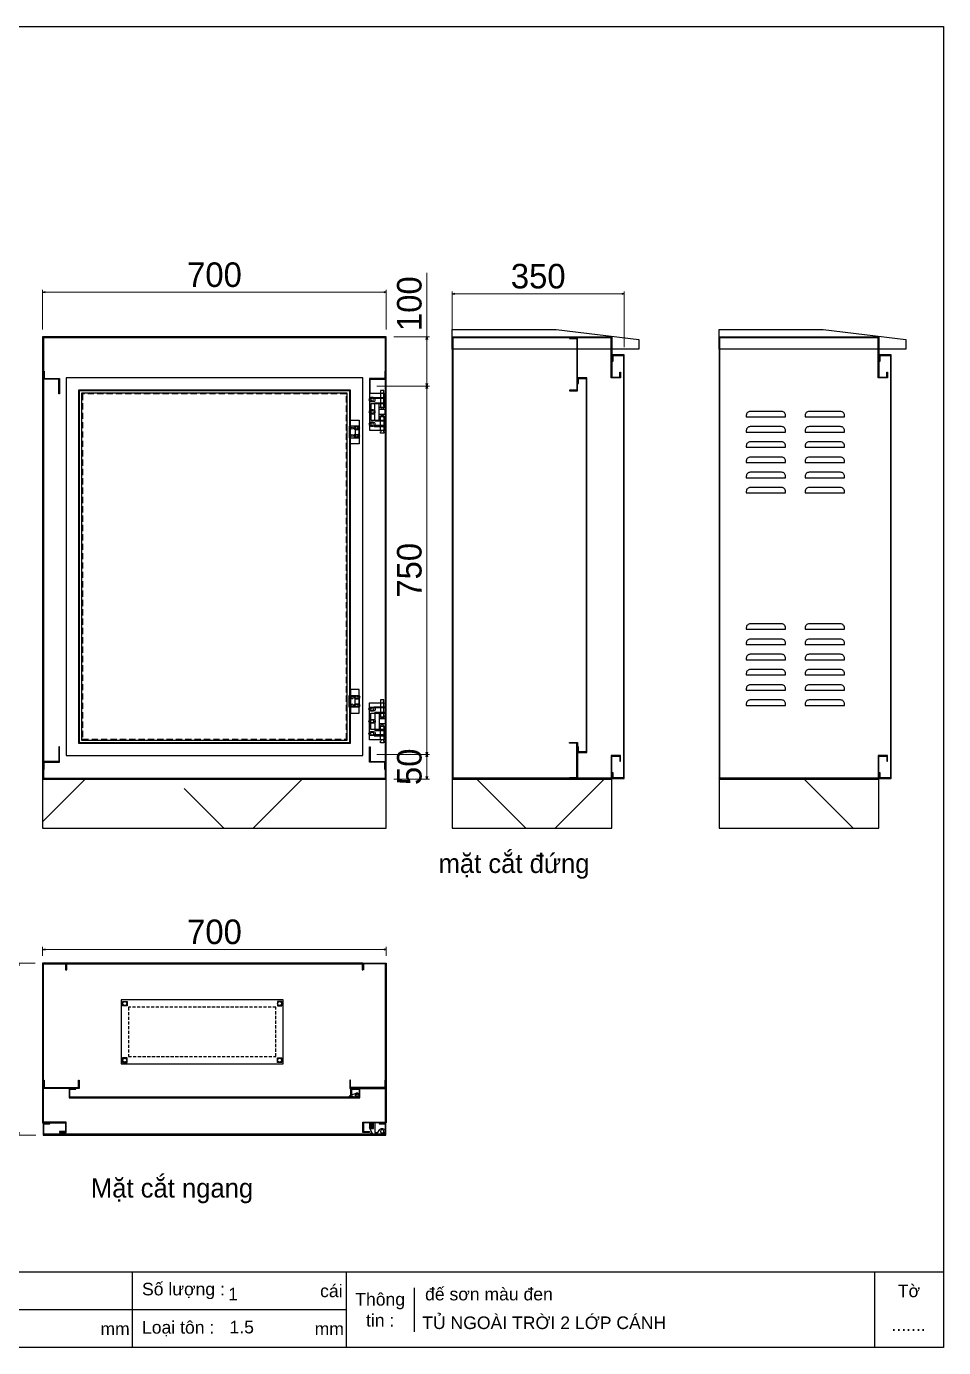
# Model space of a CAD drawing. Header units: millimetres. Extents: x 0 to 3804, y 0 to 2690.
# Drawn here: x 1936 to 3804, y 0 to 2690 of the extents above; entities that cross this region are included whole.
import ezdxf

# ---------------------------------------------------------------- set-up
doc = ezdxf.new("R2010")
doc.units = ezdxf.units.MM
doc.linetypes.add('HIDDEN', pattern=[9.525, 6.35, -3.175])
doc.linetypes.add('HIDDENX2', pattern=[19.05, 12.7, -6.35])
for name, color, linetype in [('DIM', 253, 'Continuous'), ('FIRE PROTECTION', 1, 'Continuous'), ('Ghi chu', 7, 'Continuous')]:
    doc.layers.add(name, color=color, linetype=linetype)
doc.styles.add('Arial', font='arial.ttf')
doc.dimstyles.new('CNC', dxfattribs={"dimtxt": 50, "dimasz": 5, "dimexe": 5, "dimexo": 15, "dimgap": 10, "dimtad": 1, "dimdec": 0, "dimtxsty": 'Standard', "dimblk": 'OPEN30', "dimcen": 10, "dimclrd": 5, "dimclre": 5, "dimclrt": 3, "dimazin": 3, "dimtfac": 1, "dimtdec": 0, "dimtmove": 0, "dimatfit": 3, "dimldrblk": 'ARCHTICK', "dimlwd": 9, "dimlwe": 9})

# ---------------------------------------------------------------- blocks, each defined once
blk = doc.blocks.new('KHUNG CHUẨN')
at = {"color": 7}
for p, q in [((19889.2, -28535.2), (16919.2, -28535.2)), ((18599.2, -28535.2), (18599.2, -28655.2)), ((18939.2, -28535.2), (18939.2, -28655.2)), ((19779.2, -28535.2), (19779.2, -28655.2)), ((19047.6, -28560.2), (19047.6, -28630.2)), ((18939.2, -28595.2), (16919.2, -28595.2))]:
    blk.add_line(p, q, dxfattribs=at)
blk.add_lwpolyline([(16919.2, -26555.2), (19889.2, -26555.2), (19889.2, -28655.2), (16919.2, -28655.2)], close=True, dxfattribs=at)
at = {"color": 2, "char_height": 20, "style": 'Arial'}
for s, insert, width, attachment_point in [('  Số lượng :', (18599.2, -28565.2), 917.634, 4), ('cái', (18897.9, -28565.2), 63.517, 4), ('Tờ', (19834.2, -28565.2), 110, 5), ('Thông\\Ptin :', (18993.4, -28595.2), 108.311, 5), ('mm', (18548.6, -28625.2), 73.831, 4), ('  Loại tôn :', (18599.2, -28625.2), 917.634, 4), ('mm', (18889.2, -28625.2), 917.634, 4)]:
    blk.add_mtext(s, dxfattribs=dict(at, insert=insert, width=width, attachment_point=attachment_point))
at = {"color": 3, "style": 'Arial'}
for tag, p in [('#01', (17055.6, -28580.1)), ('#02', (17431.4, -28580.1)), ('#03', (18030.6, -28580.1)), ('#08', (18751.7, -28580.1)), ('#10', (19064.8, -28580.1)), ('#04', (17024.8, -28634.6)), ('#05', (17308.5, -28633)), ('#06', (17632.7, -28633.7)), ('#07', (18002, -28634.7)), ('#09', (18753.8, -28632.6)), ('#11', (19060.3, -28625.7)), ('#12', (19806.5, -28628.9))]:
    blk.add_attdef(tag, p, '', height=20, dxfattribs=at)
blk = doc.blocks.new('*D9')
at = {"color": 5, "lineweight": 9, "ltscale": 3, "transparency": 16777216}
for p, q in [((2803.4, 2072.4), (2803.4, 2150.3)), ((2808.4, 2145.3), (3148.4, 2145.3)), ((3153.4, 2036.4), (3153.4, 2150.3))]:
    blk.add_line(p, q, dxfattribs=at)
at = {"color": 0, "linetype": 'ByBlock', "lineweight": -2}
for p, q in [((2803.4, 2145.3), (2808.4, 2146.7)), ((2808.4, 2144), (2803.4, 2145.3)), ((2803.4, 2145.3), (2808.4, 2145.3)), ((3148.4, 2146.7), (3153.4, 2145.3)), ((3153.4, 2145.3), (3148.4, 2144)), ((3153.4, 2145.3), (3148.4, 2145.3))]:
    blk.add_line(p, q, dxfattribs=at)
at = {"layer": 'Defpoints', "color": 0, "ltscale": 3, "transparency": 16777216}
for p in [(3153.4, 2145.3), (2803.4, 2057.4), (3153.4, 2021.4)]:
    blk.add_point(p, dxfattribs=at)
at = {"color": 3, "ltscale": 3, "transparency": 16777216, "insert": (2978.4, 2180.9), "char_height": 50, "attachment_point": 5}
blk.add_mtext('350', dxfattribs=at)
blk = doc.blocks.new('_ArchTick')
at = {"color": 0, "const_width": 0.15}
blk.add_lwpolyline([(-0.5, -0.5), (0.5, 0.5)], dxfattribs=at)
blk = doc.blocks.new('_Open30')
at = {"color": 0, "linetype": 'ByBlock', "lineweight": -2}
for p, q in [((-1, 0.27), (0, 0)), ((0, 0), (-1, -0.27)), ((0, 0), (-1, 0))]:
    blk.add_line(p, q, dxfattribs=at)
blk = doc.blocks.new('*D15')
at = {"color": 0, "linetype": 'ByBlock', "lineweight": -2}
for p, q in [((1969.1, 2148.4), (1974.1, 2149.7)), ((1974.1, 2147), (1969.1, 2148.4)), ((1969.1, 2148.4), (1974.1, 2148.4)), ((2664.1, 2149.7), (2669.1, 2148.4)), ((2669.1, 2148.4), (2664.1, 2147)), ((2669.1, 2148.4), (2664.1, 2148.4))]:
    blk.add_line(p, q, dxfattribs=at)
at = {"layer": 'Defpoints', "color": 0, "transparency": 16777216}
for p in [(2669.1, 2148.4), (1969.1, 2057.4), (2669.1, 2057.4)]:
    blk.add_point(p, dxfattribs=at)
at = {"layer": 'DIM', "color": 5, "lineweight": 9, "transparency": 16777216}
for p, q in [((1969.1, 2072.4), (1969.1, 2153.4)), ((2669.1, 2072.4), (2669.1, 2153.4)), ((1974.1, 2148.4), (2664.1, 2148.4))]:
    blk.add_line(p, q, dxfattribs=at)
at = {"layer": 'DIM', "color": 3, "transparency": 16777216, "insert": (2319.1, 2183.9), "char_height": 50, "attachment_point": 5}
blk.add_mtext('700', dxfattribs=at)
blk = doc.blocks.new('HL011-1-3')
at = {"color": 1}
for p, q in [((29.5, 81), (22.5, 81)), ((22.5, 81), (22.5, 78)), ((29.5, 78), (29.5, 81)), ((11, 56), (11, 19)), ((11, 56), (32, 56)), ((20, 54), (20, 21)), ((23.5, 78), (22.5, 78)), ((22.5, 75), (22.5, 49)), ((23.5, 75), (22.5, 75)), ((23.5, 75), (23.5, 78)), ((29.5, 78), (28.5, 78)), ((28.5, 75), (28.5, 78)), ((28.5, 75), (29.5, 75)), ((29.5, 49), (29.5, 75)), ((20, 47), (32, 47)), ((32, 42.5), (20, 42.5)), ((32, 32.5), (20, 32.5)), ((20, 28), (32, 28)), ((22.5, 49), (24, 44)), ((22.5, 26), (24, 31)), ((24, 44), (28, 44)), ((24, 31), (28, 31)), ((29.5, 49), (28, 44)), ((29.5, 26), (28, 31)), ((11, 19), (32, 19)), ((22.5, 0), (22.5, 26)), ((23.5, 0), (22.5, 0)), ((23.5, 0), (23.5, -3)), ((28.5, 0), (28.5, -3)), ((28.5, 0), (29.5, 0)), ((29.5, 26), (29.5, 0)), ((22.5, -6), (22.5, -3)), ((23.5, -3), (22.5, -3)), ((29.5, -6), (22.5, -6)), ((29.5, -3), (28.5, -3)), ((29.5, -3), (29.5, -6))]:
    blk.add_line(p, q, dxfattribs=at)
for points in [[(32, 19), (32, 0), (0, 0), (0, 75), (32, 75), (32, 56)], [(32, 28), (32, 21), (3, 21), (3, 54), (32, 54), (32, 47)], [(32, 42.5), (32, 32.5)]]:
    blk.add_lwpolyline(points, dxfattribs=at)
for points in [[(10, 67), (32, 67), (32, 65), (10, 65)], [(10, 8), (32, 8), (32, 10), (10, 10)]]:
    blk.add_lwpolyline(points, close=True, dxfattribs=at)
for centre in [(5.5, 62.5), (5.5, 37.5), (5.5, 12.5)]:
    blk.add_circle(centre, 3, dxfattribs=at)
blk = doc.blocks.new('ovan6x9')
at = {"color": 2}
for p, q in [((2, 6), (8, 6)), ((2, 0), (8, 0))]:
    blk.add_line(p, q, dxfattribs=at)
for centre, start, end in [((2, 3), 90, 270), ((8, 3), 270, 90)]:
    blk.add_arc(centre, 3, start, end, dxfattribs=at)
blk = doc.blocks.new('HL036-1-1')
at = {"color": 1}
blk.add_line((9.5, 36.2), (9.5, 12.2), dxfattribs=at)
for points in [[(-2.5, 12.2), (17.5, 12.2), (17.5, 36.2), (-2.5, 36.2)], [(0, 48.5), (17.5, 48.5), (17.5, 0), (0, 0)]]:
    blk.add_lwpolyline(points, close=True, dxfattribs=at)
for centre, radius in [((3.5, 31.8), 2), ((12.7, 32.5), 2.5), ((3.5, 16.8), 2), ((12.7, 16), 2.5)]:
    blk.add_circle(centre, radius, dxfattribs=at)
blk = doc.blocks.new('*D16')
at = {"color": 5, "lineweight": 9, "ltscale": 3, "transparency": 16777216}
for p, q in [((2649.6, 1207.4), (2756.8, 1207.4)), ((2751.8, 1162.4), (2751.8, 1202.4)), ((2684.1, 1157.4), (2756.8, 1157.4))]:
    blk.add_line(p, q, dxfattribs=at)
at = {"color": 0, "linetype": 'ByBlock', "lineweight": -2}
for p, q in [((2750.4, 1202.4), (2751.8, 1207.4)), ((2751.8, 1207.4), (2753.1, 1202.4)), ((2751.8, 1207.4), (2751.8, 1202.4)), ((2751.8, 1157.4), (2750.4, 1162.4)), ((2753.1, 1162.4), (2751.8, 1157.4)), ((2751.8, 1157.4), (2751.8, 1162.4))]:
    blk.add_line(p, q, dxfattribs=at)
at = {"layer": 'Defpoints', "color": 0, "ltscale": 3, "transparency": 16777216}
for p in [(2634.6, 1207.4), (2751.8, 1207.4), (2669.1, 1157.4)]:
    blk.add_point(p, dxfattribs=at)
at = {"color": 3, "ltscale": 3, "transparency": 16777216, "insert": (2716.2, 1182.4), "char_height": 50, "attachment_point": 5, "rotation": 90}
blk.add_mtext('50', dxfattribs=at)
blk = doc.blocks.new('*D17')
at = {"color": 5, "lineweight": 9, "ltscale": 3, "transparency": 16777216}
for p, q in [((2649.6, 1957.4), (2756.8, 1957.4)), ((2751.8, 1212.4), (2751.8, 1952.4)), ((2649.6, 1207.4), (2756.8, 1207.4))]:
    blk.add_line(p, q, dxfattribs=at)
at = {"color": 0, "linetype": 'ByBlock', "lineweight": -2}
for p, q in [((2750.4, 1952.4), (2751.8, 1957.4)), ((2751.8, 1957.4), (2753.1, 1952.4)), ((2751.8, 1957.4), (2751.8, 1952.4)), ((2751.8, 1207.4), (2750.4, 1212.4)), ((2753.1, 1212.4), (2751.8, 1207.4)), ((2751.8, 1207.4), (2751.8, 1212.4))]:
    blk.add_line(p, q, dxfattribs=at)
at = {"layer": 'Defpoints', "color": 0, "ltscale": 3, "transparency": 16777216}
for p in [(2634.6, 1957.4), (2751.8, 1957.4), (2634.6, 1207.4)]:
    blk.add_point(p, dxfattribs=at)
at = {"color": 3, "ltscale": 3, "transparency": 16777216, "insert": (2716.2, 1582.4), "char_height": 50, "attachment_point": 5, "rotation": 90}
blk.add_mtext('750', dxfattribs=at)
blk = doc.blocks.new('*D18')
at = {"color": 5, "lineweight": 9, "ltscale": 3, "transparency": 16777216}
for p, q in [((2751.8, 2057.4), (2751.8, 2188)), ((2684.1, 2057.4), (2756.8, 2057.4)), ((2751.8, 1962.4), (2751.8, 2052.4)), ((2649.6, 1957.4), (2756.8, 1957.4))]:
    blk.add_line(p, q, dxfattribs=at)
at = {"color": 0, "linetype": 'ByBlock', "lineweight": -2}
for p, q in [((2750.4, 2052.4), (2751.8, 2057.4)), ((2751.8, 2057.4), (2753.1, 2052.4)), ((2751.8, 2057.4), (2751.8, 2052.4)), ((2751.8, 1957.4), (2750.4, 1962.4)), ((2753.1, 1962.4), (2751.8, 1957.4)), ((2751.8, 1957.4), (2751.8, 1962.4))]:
    blk.add_line(p, q, dxfattribs=at)
at = {"layer": 'Defpoints', "color": 0, "ltscale": 3, "transparency": 16777216}
for p in [(2669.1, 2057.4), (2751.8, 2057.4), (2634.6, 1957.4)]:
    blk.add_point(p, dxfattribs=at)
at = {"color": 3, "ltscale": 3, "transparency": 16777216, "insert": (2716.2, 2125.2), "char_height": 50, "attachment_point": 5, "rotation": 90}
blk.add_mtext('100', dxfattribs=at)
blk = doc.blocks.new('*D19')
at = {"color": 0, "linetype": 'ByBlock', "lineweight": -2}
for p, q in [((1918.5, 777.7), (1919.8, 782.7)), ((1919.8, 782.7), (1921.2, 777.7)), ((1919.8, 782.7), (1919.8, 777.7)), ((1919.8, 432.7), (1918.5, 437.7)), ((1921.2, 437.7), (1919.8, 432.7)), ((1919.8, 432.7), (1919.8, 437.7))]:
    blk.add_line(p, q, dxfattribs=at)
at = {"layer": 'Defpoints', "color": 0, "transparency": 16777216}
for p in [(1969.1, 782.7), (1919.8, 432.7), (1970.1, 432.7)]:
    blk.add_point(p, dxfattribs=at)
at = {"layer": 'DIM', "color": 5, "lineweight": 9, "transparency": 16777216}
for p, q in [((1954.1, 782.7), (1914.8, 782.7)), ((1919.8, 777.7), (1919.8, 437.7)), ((1955.1, 432.7), (1914.8, 432.7))]:
    blk.add_line(p, q, dxfattribs=at)
at = {"layer": 'DIM', "color": 3, "transparency": 16777216, "insert": (1884.3, 607.7), "char_height": 50, "attachment_point": 5, "rotation": 90}
blk.add_mtext('350', dxfattribs=at)
blk = doc.blocks.new('*D20')
at = {"color": 0, "linetype": 'ByBlock', "lineweight": -2}
for p, q in [((1969.1, 810.6), (1974.1, 811.9)), ((1974.1, 809.3), (1969.1, 810.6)), ((1969.1, 810.6), (1974.1, 810.6)), ((2664.1, 811.9), (2669.1, 810.6)), ((2669.1, 810.6), (2664.1, 809.3)), ((2669.1, 810.6), (2664.1, 810.6))]:
    blk.add_line(p, q, dxfattribs=at)
at = {"layer": 'Defpoints', "color": 0, "transparency": 16777216}
for p in [(2669.1, 810.6), (1969.1, 782.7), (2669.1, 782.7)]:
    blk.add_point(p, dxfattribs=at)
at = {"layer": 'DIM', "color": 5, "lineweight": 9, "transparency": 16777216}
for p, q in [((1969.1, 797.7), (1969.1, 815.6)), ((1974.1, 810.6), (2664.1, 810.6)), ((2669.1, 797.7), (2669.1, 815.6))]:
    blk.add_line(p, q, dxfattribs=at)
at = {"layer": 'DIM', "color": 3, "transparency": 16777216, "insert": (2319.1, 846.1), "char_height": 50, "attachment_point": 5}
blk.add_mtext('700', dxfattribs=at)
blk = doc.blocks.new('HL011-1-4')
h = blk.add_hatch()
h.set_pattern_fill('ANSI31', color=2, scale=0.5, style=0)
h.paths.add_polyline_path([(2.5, 0), (8.5, 0), (8.5, 12), (2.5, 12)])
at = {"color": 1}
for p, q in [((7, 23.5), (0, 10)), ((0, 0), (0, 10)), ((11, 0), (0, 0)), ((7, 23.5), (26, 23.5)), ((11, 0), (11, 19.5)), ((11, 19.5), (17, 19.5)), ((17, 19.5), (21.2, 13.9))]:
    blk.add_line(p, q, dxfattribs=at)
at = {"color": 2}
blk.add_lwpolyline([(2.5, 0), (2.5, 12), (8.5, 12), (8.5, 0)], dxfattribs=at)
at = {"color": 1}
blk.add_lwpolyline([(5.7, 21), (3, 21), (3, 23.5), (7, 23.5)], dxfattribs=at)
blk.add_circle((26, 17.5), 3.5, dxfattribs=at)
blk.add_arc((26, 17.5), 6, 216.8699, 90, dxfattribs=at)
blk = doc.blocks.new('HL036-1-2')
at = {"layer": 'Ghi chu', "color": 1}
for p, q in [((-3, 17.8), (-18.9, 17.8)), ((-18.9, 15.8), (-18.9, 17.8)), ((-12.1, 15.8), (-18.9, 15.8)), ((-16.4, 1), (-16.4, 14)), ((-15.6, 15), (-3.9, 17.7)), ((0, 0), (-15.4, 0)), ((-14.4, 3), (-14.4, 11.9)), ((0, 2), (-13.4, 2)), ((-13.1, 12.8), (-4.3, 9.8)), ((-6.2, 2), (-6.2, 0)), ((-1.2, 2), (-1.2, 0)), ((0, 0), (0, 2))]:
    blk.add_line(p, q, dxfattribs=at)
for radius in [4.1, 2.1]:
    blk.add_circle((-3, 13.7), radius, dxfattribs=at)
for centre, start, end in [((-15.4, 14), 102.9616, 180), ((-15.4, 1), 180, 270), ((-13.4, 11.9), 71.3254, 180), ((-13.4, 3), 180, 270)]:
    blk.add_arc(centre, 1, start, end, dxfattribs=at)

msp = doc.modelspace()

# ---------------------------------------------------------------- hatches: boundary and pattern name
at = {"ltscale": 3}
h = msp.add_hatch(dxfattribs=at)
h.set_pattern_fill('ANSI38', color=256, scale=50, style=0)
h.set_pattern_definition([(45, (6835450.04, 3816531.32), (-220.970869, 220.970869), []), (135, (6835450.04, 3816531.32), (-662.912607, 220.970869), [781.25, -468.75])])
h.paths.add_polyline_path([(1969.1, 1057.4), (2669.1, 1057.4), (2669.1, 1157.4), (1969.1, 1157.4)])
h = msp.add_hatch(dxfattribs=at)
h.set_pattern_fill('ANSI38', color=256, scale=50, style=0)
h.set_pattern_definition([(45, (6877165.3, 3816531.32), (-220.970869, 220.970869), []), (135, (6877165.3, 3816531.32), (-662.912607, 220.970869), [781.25, -468.75])])
h.paths.add_polyline_path([(2803.4, 1057.4), (3128.4, 1057.4), (3128.4, 1157.4), (2803.4, 1157.4)])
h = msp.add_hatch(dxfattribs=at)
h.set_pattern_fill('ANSI38', color=256, scale=50, style=0)
h.set_pattern_definition([(45, (6904348.84, 3816531.32), (-220.970869, 220.970869), []), (135, (6904348.84, 3816531.32), (-662.912607, 220.970869), [781.25, -468.75])])
h.paths.add_polyline_path([(3347.1, 1057.4), (3672.1, 1057.4), (3672.1, 1157.4), (3347.1, 1157.4)])

# ---------------------------------------------------------------- linework, layer by layer
for points in [[(1969.1, 1157.4), (2669.1, 1157.4), (2669.1, 2057.4), (1969.1, 2057.4)], [(1970.6, 1158.9), (2667.6, 1158.9), (2667.6, 2055.9), (1970.6, 2055.9)], [(2017.1, 1205.4), (2621.1, 1205.4), (2621.1, 1974.4), (2017.1, 1974.4)], [(1969.1, 1057.4), (2669.1, 1057.4), (2669.1, 1157.4), (1969.1, 1157.4)], [(2803.4, 1057.4), (3128.4, 1057.4), (3128.4, 1157.4), (2803.4, 1157.4)], [(3347.1, 1057.4), (3672.1, 1057.4), (3672.1, 1157.4), (3347.1, 1157.4)], [(2129.1, 707.7), (2129.1, 577.7), (2459.1, 577.7), (2459.1, 707.7)]]:
    msp.add_lwpolyline(points, close=True)
at = {"color": 7}
for points in [[(2804.9, 1158.9), (2804.9, 1158.9), (2804.9, 2055.9), (2804.9, 2055.9), (2804.9, 2055.9), (2803.4, 2057.4), (2803.4, 1157.4), (2804.9, 1158.9)], [(3145.9, 1985.9), (3145.9, 1974.4), (3126.9, 1974.4), (3126.9, 2055.9), (2804.9, 2055.9), (2804.9, 2055.9), (2804.9, 2055.9), (2804.9, 2055.9), (2803.4, 2057.4), (2803.4, 2057.4), (3128.4, 2057.4), (3128.4, 1975.9), (3144.4, 1975.9), (3144.4, 1985.9)], [(3348.6, 1158.9), (3348.6, 1158.9), (3348.6, 2055.9), (3348.6, 2055.9), (3348.6, 2055.9), (3347.1, 2057.4), (3347.1, 1157.4), (3348.6, 1158.9)], [(3689.6, 1985.9), (3689.6, 1974.4), (3670.6, 1974.4), (3670.6, 2055.9), (3348.6, 2055.9), (3348.6, 2055.9), (3348.6, 2055.9), (3348.6, 2055.9), (3347.1, 2057.4), (3347.1, 2057.4), (3672.1, 2057.4), (3672.1, 1975.9), (3688.1, 1975.9), (3688.1, 1985.9)], [(3129.4, 1169.9), (3129.4, 1158.4), (3153.4, 1158.4), (3153.4, 2021.4), (3129.4, 2021.4), (3129.4, 2007.9), (3130.9, 2007.9), (3130.9, 2019.9), (3151.9, 2019.9), (3151.9, 1159.9), (3130.9, 1159.9), (3130.9, 1169.9)], [(3673.1, 1169.9), (3673.1, 1158.4), (3697.1, 1158.4), (3697.1, 2021.4), (3673.1, 2021.4), (3673.1, 2007.9), (3674.6, 2007.9), (3674.6, 2019.9), (3695.6, 2019.9), (3695.6, 1159.9), (3674.6, 1159.9), (3674.6, 1169.9)], [(3145.9, 1193.9), (3145.9, 1205.4), (3126.9, 1205.4), (3126.9, 1158.9), (2804.9, 1158.9), (2804.9, 1158.9), (2814.9, 1158.9), (2814.9, 1158.9), (2804.9, 1158.9), (2803.4, 1157.4), (3128.4, 1157.4), (3128.4, 1203.9), (3144.4, 1203.9), (3144.4, 1193.9)], [(3689.6, 1193.9), (3689.6, 1205.4), (3670.6, 1205.4), (3670.6, 1158.9), (3348.6, 1158.9), (3348.6, 1158.9), (3358.6, 1158.9), (3358.6, 1158.9), (3348.6, 1158.9), (3347.1, 1157.4), (3672.1, 1157.4), (3672.1, 1203.9), (3688.1, 1203.9), (3688.1, 1193.9)], [(2003.6, 438.2), (2017.1, 438.2), (2017.1, 459.2), (1970.6, 459.2), (1970.6, 781.2), (2015.6, 781.2), (2015.6, 769.2), (2017.1, 769.2), (2017.1, 782.7), (1969.1, 782.7), (1969.1, 457.7), (2015.6, 457.7), (2015.6, 439.7), (2003.6, 439.7)], [(2018.6, 769.2), (2018.6, 781.2), (2619.6, 781.2), (2619.6, 769.2), (2621.1, 769.2), (2621.1, 782.7), (2017.1, 782.7), (2017.1, 769.2)], [(2634.6, 438.2), (2621.1, 438.2), (2621.1, 459.2), (2667.6, 459.2), (2667.6, 781.2), (2622.6, 781.2), (2622.6, 769.2), (2621.1, 769.2), (2621.1, 782.7), (2669.1, 782.7), (2669.1, 457.7), (2622.6, 457.7), (2622.6, 439.7), (2634.6, 439.7)], [(1983.6, 456.7), (1970.1, 456.7), (1970.1, 432.7), (2668.1, 432.7), (2668.1, 456.7), (2654.6, 456.7), (2654.6, 455.2), (2666.6, 455.2), (2666.6, 434.2), (1971.6, 434.2), (1971.6, 455.2), (1983.6, 455.2)]]:
    msp.add_lwpolyline(points, close=True, dxfattribs=at)
at = {"color": 3}
for points in [[(3041.9, 2054.4), (3056.9, 2054.4), (3056.9, 1949.4), (3041.9, 1949.4), (3041.9, 1947.9), (3058.4, 1947.9), (3058.4, 2055.9), (3041.9, 2055.9)], [(2042.1, 1230.4), (2596.1, 1230.4), (2596.1, 1949.4), (2042.1, 1949.4)], [(2043.6, 1231.9), (2594.6, 1231.9), (2594.6, 1947.9), (2043.6, 1947.9)], [(3041.9, 1160.4), (3056.9, 1160.4), (3056.9, 1230.4), (3041.9, 1230.4), (3041.9, 1231.9), (3058.4, 1231.9), (3058.4, 1158.9), (3041.9, 1158.9)], [(1972.1, 544.2), (1972.1, 529.2), (2042.1, 529.2), (2042.1, 544.2), (2043.6, 544.2), (2043.6, 527.7), (1970.6, 527.7), (1970.6, 544.2)], [(2666.1, 544.2), (2666.1, 529.2), (2596.1, 529.2), (2596.1, 544.2), (2594.6, 544.2), (2594.6, 527.7), (2667.6, 527.7), (2667.6, 544.2)]]:
    msp.add_lwpolyline(points, close=True, dxfattribs=at)
at = {"color": 8}
for points in [[(2002.1, 1941.6), (2002.1, 1971.6), (1970.6, 1971.6), (1970.6, 1988.1), (1972.1, 1988.1), (1972.1, 1973.1), (2003.6, 1973.1), (2003.6, 1941.6)], [(2636.1, 1941.6), (2636.1, 1971.6), (2667.6, 1971.6), (2667.6, 1988.1), (2666.1, 1988.1), (2666.1, 1973.1), (2634.6, 1973.1), (2634.6, 1941.6)], [(2002.1, 1223.1), (2002.1, 1193.1), (1970.6, 1193.1), (1970.6, 1176.6), (1972.1, 1176.6), (1972.1, 1191.6), (2003.6, 1191.6), (2003.6, 1223.1)], [(2636.1, 1223.1), (2636.1, 1193.1), (2667.6, 1193.1), (2667.6, 1176.6), (2666.1, 1176.6), (2666.1, 1191.6), (2634.6, 1191.6), (2634.6, 1223.1)]]:
    msp.add_lwpolyline(points, close=True, dxfattribs=at)
at = {"color": 6}
for points in [[(3060.2, 1962.9), (3060.2, 1972.9), (3076.2, 1972.9), (3076.2, 1212.9), (3060.2, 1212.9), (3060.2, 1222.9), (3058.7, 1222.9), (3058.7, 1211.4), (3077.7, 1211.4), (3077.7, 1974.4), (3058.7, 1974.4), (3058.7, 1962.9)], [(2601.6, 525.9), (2613.6, 525.9), (2613.6, 509.9), (2024.6, 509.9), (2024.6, 525.9), (2036.6, 525.9), (2036.6, 527.4), (2023.1, 527.4), (2023.1, 508.4), (2615.1, 508.4), (2615.1, 527.4), (2601.6, 527.4)]]:
    msp.add_lwpolyline(points, close=True, dxfattribs=at)
at = {"color": 1}
msp.add_lwpolyline([(2048.6, 1236.9), (2589.6, 1236.9), (2589.6, 1942.9), (2048.6, 1942.9)], close=True, dxfattribs=at)
at = {"color": 1, "linetype": 'HIDDENX2'}
msp.add_lwpolyline([(2050.1, 1238.4), (2588.1, 1238.4), (2588.1, 1941.4), (2050.1, 1941.4)], close=True, dxfattribs=at)
at = {"color": 2}
for points in [[(2637.6, 1933.9, 1), (2637.6, 1925.9), (2642.6, 1925.9, 1), (2642.6, 1933.9)], [(2637.6, 1908.9, 1), (2637.6, 1900.9), (2642.6, 1900.9, 1), (2642.6, 1908.9)], [(2637.6, 1883.9, 1), (2637.6, 1875.9), (2642.6, 1875.9, 1), (2642.6, 1883.9)], [(3474.1, 1905.9), (3410.1, 1905.9, 0.414214), (3402.1, 1897.9), (3402.1, 1894.9), (3482.1, 1894.9), (3482.1, 1897.9, 0.414214)], [(3594.1, 1905.9), (3530.1, 1905.9, 0.414214), (3522.1, 1897.9), (3522.1, 1894.9), (3602.1, 1894.9), (3602.1, 1897.9, 0.414214)], [(3474.1, 1874.9), (3410.1, 1874.9, 0.414214), (3402.1, 1866.9), (3402.1, 1863.9), (3482.1, 1863.9), (3482.1, 1866.9, 0.414214)], [(3594.1, 1874.9), (3530.1, 1874.9, 0.414214), (3522.1, 1866.9), (3522.1, 1863.9), (3602.1, 1863.9), (3602.1, 1866.9, 0.414214)], [(3474.1, 1843.9), (3410.1, 1843.9, 0.414214), (3402.1, 1835.9), (3402.1, 1832.9), (3482.1, 1832.9), (3482.1, 1835.9, 0.414214)], [(3594.1, 1843.9), (3530.1, 1843.9, 0.414214), (3522.1, 1835.9), (3522.1, 1832.9), (3602.1, 1832.9), (3602.1, 1835.9, 0.414214)], [(3474.1, 1812.9), (3410.1, 1812.9, 0.414214), (3402.1, 1804.9), (3402.1, 1801.9), (3482.1, 1801.9), (3482.1, 1804.9, 0.414214)], [(3594.1, 1812.9), (3530.1, 1812.9, 0.414214), (3522.1, 1804.9), (3522.1, 1801.9), (3602.1, 1801.9), (3602.1, 1804.9, 0.414214)], [(3474.1, 1781.9), (3410.1, 1781.9, 0.414214), (3402.1, 1773.9), (3402.1, 1770.9), (3482.1, 1770.9), (3482.1, 1773.9, 0.414214)], [(3594.1, 1781.9), (3530.1, 1781.9, 0.414214), (3522.1, 1773.9), (3522.1, 1770.9), (3602.1, 1770.9), (3602.1, 1773.9, 0.414214)], [(3474.1, 1750.9), (3410.1, 1750.9, 0.414214), (3402.1, 1742.9), (3402.1, 1739.9), (3482.1, 1739.9), (3482.1, 1742.9, 0.414214)], [(3594.1, 1750.9), (3530.1, 1750.9, 0.414214), (3522.1, 1742.9), (3522.1, 1739.9), (3602.1, 1739.9), (3602.1, 1742.9, 0.414214)], [(3474.1, 1473.4), (3410.1, 1473.4, 0.414214), (3402.1, 1465.4), (3402.1, 1462.4), (3482.1, 1462.4), (3482.1, 1465.4, 0.414214)], [(3594.1, 1473.4), (3530.1, 1473.4, 0.414214), (3522.1, 1465.4), (3522.1, 1462.4), (3602.1, 1462.4), (3602.1, 1465.4, 0.414214)], [(3474.1, 1442.4), (3410.1, 1442.4, 0.414214), (3402.1, 1434.4), (3402.1, 1431.4), (3482.1, 1431.4), (3482.1, 1434.4, 0.414214)], [(3594.1, 1442.4), (3530.1, 1442.4, 0.414214), (3522.1, 1434.4), (3522.1, 1431.4), (3602.1, 1431.4), (3602.1, 1434.4, 0.414214)], [(3474.1, 1411.4), (3410.1, 1411.4, 0.414214), (3402.1, 1403.4), (3402.1, 1400.4), (3482.1, 1400.4), (3482.1, 1403.4, 0.414214)], [(3594.1, 1411.4), (3530.1, 1411.4, 0.414214), (3522.1, 1403.4), (3522.1, 1400.4), (3602.1, 1400.4), (3602.1, 1403.4, 0.414214)], [(3474.1, 1380.4), (3410.1, 1380.4, 0.414214), (3402.1, 1372.4), (3402.1, 1369.4), (3482.1, 1369.4), (3482.1, 1372.4, 0.414214)], [(3594.1, 1380.4), (3530.1, 1380.4, 0.414214), (3522.1, 1372.4), (3522.1, 1369.4), (3602.1, 1369.4), (3602.1, 1372.4, 0.414214)], [(3474.1, 1349.4), (3410.1, 1349.4, 0.414214), (3402.1, 1341.4), (3402.1, 1338.4), (3482.1, 1338.4), (3482.1, 1341.4, 0.414214)], [(3594.1, 1349.4), (3530.1, 1349.4, 0.414214), (3522.1, 1341.4), (3522.1, 1338.4), (3602.1, 1338.4), (3602.1, 1341.4, 0.414214)], [(3474.1, 1318.4), (3410.1, 1318.4, 0.414214), (3402.1, 1310.4), (3402.1, 1307.4), (3482.1, 1307.4), (3482.1, 1310.4, 0.414214)], [(3594.1, 1318.4), (3530.1, 1318.4, 0.414214), (3522.1, 1310.4), (3522.1, 1307.4), (3602.1, 1307.4), (3602.1, 1310.4, 0.414214)], [(2637.6, 1295.9, -1), (2637.6, 1303.9), (2642.6, 1303.9, -1), (2642.6, 1295.9)], [(2637.6, 1270.9, -1), (2637.6, 1278.9), (2642.6, 1278.9, -1), (2642.6, 1270.9)], [(2637.6, 1245.9, -1), (2637.6, 1253.9), (2642.6, 1253.9, -1), (2642.6, 1245.9)]]:
    msp.add_lwpolyline(points, format="xyb", close=True, dxfattribs=at)
for points in [[(2141, 695.8), (2132, 695.8), (2132, 704.8), (2141, 704.8)], [(2447.2, 695.8), (2456.2, 695.8), (2456.2, 704.8), (2447.2, 704.8)], [(2141, 589.6), (2132, 589.6), (2132, 580.6), (2141, 580.6)], [(2447.2, 589.6), (2456.2, 589.6), (2456.2, 580.6), (2447.2, 580.6)]]:
    msp.add_lwpolyline(points, close=True, dxfattribs=at)
at = {"color": 2, "linetype": 'HIDDEN'}
msp.add_lwpolyline([(2144.1, 692.7), (2144.1, 592.7), (2444.1, 592.7), (2444.1, 692.7)], close=True, dxfattribs=at)
at = {"color": 7}
for centre in [(2136.5, 700.3), (2451.7, 700.3), (2136.5, 585.1), (2451.7, 585.1)]:
    msp.add_circle(centre, 4, dxfattribs=at)
at = {"layer": 'FIRE PROTECTION', "linetype": 'Continuous'}
for points in [[(3183.5, 2032.4), (2803.4, 2032.4), (2803.4, 2072.4), (3014.7, 2072.4), (3183.5, 2052.4)], [(3727.2, 2032.4), (3347.1, 2032.4), (3347.1, 2072.4), (3558.4, 2072.4), (3727.2, 2052.4)]]:
    msp.add_lwpolyline(points, close=True, dxfattribs=at)

# ---------------------------------------------------------------- block references
at = {"color": 3}
ref = msp.add_blockref('KHUNG CHUẨN', (-21670.1, 36701.4), dxfattribs=dict(at, xscale=1.280794680002145, yscale=1.280794680002145, zscale=1.280794680002145))
ref.add_attrib('#08', '1', (2347, 96.1), dxfattribs={"color": 3, "height": 25.6, "style": 'Arial'})
ref.add_attrib('#09', '1.5', (2349.7, 28.9), dxfattribs={"color": 3, "height": 25.62, "style": 'Arial'})
ref.add_attrib('#10', 'đế sơn màu đen', (2748, 96.1), dxfattribs={"color": 3, "height": 25.616, "style": 'Arial'})
ref.add_attrib('#11', 'TỦ NGOÀI TRỜI 2 LỚP CÁNH', (2742.2, 37.7), dxfattribs={"color": 3, "height": 25.616, "style": 'Arial'})
ref.add_attrib('#12', '.......', (3697.9, 33.6), dxfattribs={"color": 3, "height": 25.62, "style": 'Arial'})
at = {"color": 7, "xscale": -1, "rotation": 180}
for name, p in [('HL011-1-3', (2634.6, 1942.4)), ('HL036-1-1', (2596.1, 1339.9)), ('ovan6x9', (2603.8, 1326.9)), ('ovan6x9', (2603.8, 1310.4)), ('HL036-1-2', (2612.5, 527.7)), ('HL011-1-4', (2634.6, 457.7))]:
    msp.add_blockref(name, p, dxfattribs=at)
at = {"color": 7}
for name, p in [('HL036-1-1', (2596.1, 1839.9)), ('ovan6x9', (2603.8, 1869.4)), ('ovan6x9', (2603.8, 1852.9)), ('HL011-1-3', (2634.6, 1237.4))]:
    msp.add_blockref(name, p, dxfattribs=at)

# ---------------------------------------------------------------- texts
at = {"color": 2, "char_height": 39, "width": 775, "attachment_point": 5}
for s, insert in [('mặt cắt đứng', (2929.2, 979.8)), ('Mặt cắt ngang', (2232.7, 319))]:
    msp.add_mtext(s, dxfattribs=dict(at, insert=insert))

# ---------------------------------------------------------------- dimensions: what is measured, and where the dimension line sits
at = {"ltscale": 3}
dim = msp.add_linear_dim(base=(3153.4, 2145.3), p1=(2803.4, 2057.4), p2=(3153.4, 2021.4), dimstyle='CNC', dxfattribs=at)
dim.commit()
dim.dimension.update_dxf_attribs({"geometry": '*D9', "text_midpoint": (2978.4, 2180.9)})
for base, p1, p2, picture, middle in [((2751.8, 2057.4), (2634.6, 1957.4), (2669.1, 2057.4), '*D18', (2716.2, 2125.2)), ((2751.8, 1957.4), (2634.6, 1207.4), (2634.6, 1957.4), '*D17', (2716.2, 1582.4))]:
    dim = msp.add_linear_dim(base=base, p1=p1, p2=p2, angle=90, dimstyle='CNC', dxfattribs=at)
    dim.commit()
    dim.dimension.update_dxf_attribs({"geometry": picture, "text_midpoint": middle})
dim = msp.add_linear_dim(base=(2751.8, 1207.4), p1=(2669.1, 1157.4), p2=(2634.6, 1207.4), angle=90, dimstyle='CNC', dxfattribs=at)
dim.commit()
dim.dimension.update_dxf_attribs({"geometry": '*D16', "text_midpoint": (2751.8, 1182.4), "dimtype": 160})
at = {"layer": 'DIM'}
for base, p1, p2, picture, middle in [((2669.1, 2148.4), (1969.1, 2057.4), (2669.1, 2057.4), '*D15', (2319.1, 2183.9)), ((2669.1, 810.6), (1969.1, 782.7), (2669.1, 782.7), '*D20', (2319.1, 846.1))]:
    dim = msp.add_linear_dim(base=base, p1=p1, p2=p2, dimstyle='CNC', dxfattribs=at)
    dim.commit()
    dim.dimension.update_dxf_attribs({"geometry": picture, "text_midpoint": middle})
dim = msp.add_linear_dim(base=(1919.8, 432.7), p1=(1969.1, 782.7), p2=(1970.1, 432.7), angle=90, dimstyle='CNC', dxfattribs=at)
dim.commit()
dim.dimension.update_dxf_attribs({"geometry": '*D19', "text_midpoint": (1884.3, 607.7)})

doc.saveas('drawing.dxf')
